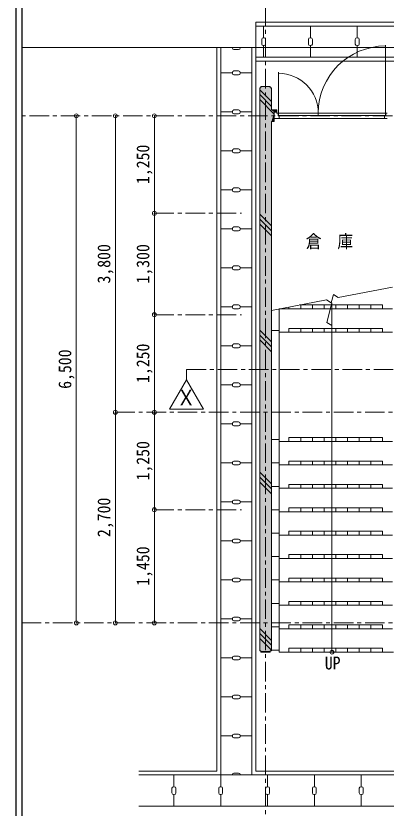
# Model space of a CAD drawing. Units: millimetres at full size, sheet at 1:50. Extents: x -19525 to 20275, y -14100 to 14100.
# Drawn here: x -19525 to -14780, y -3562 to 6594 of the extents above; entities that cross this region are included whole.
import ezdxf
from ezdxf.enums import TextEntityAlignment as Align

# ---------------------------------------------------------------- set-up
doc = ezdxf.new("R2010")
doc.units = ezdxf.units.MM
doc.header["$LTSCALE"] = 50
doc.header["$PDMODE"] = 32
doc.header["$PDSIZE"] = 50
doc.linetypes.add('CHAIN1', pattern=[8, 5, -1, 1, -1])
for name, color, linetype, lineweight in [('0-0_基準線･符号', 7, 'CHAIN1', 9), ('0-2_寸法線･文字', 7, 'Continuous', 9), ('0-3_躯体', 3, 'Continuous', 18), ('0-6_文字', 3, 'Continuous', 18), ('0-7_建具', 7, 'Continuous', 9), ('0-9_仕上(中)', 7, 'Continuous', 9), ('0-A_仕上(細)', 4, 'Continuous', 9), ('0-E_ハッチ', 4, 'Continuous', 9), ('0-F_その他', 4, 'Continuous', 9), ('F-8_F-8ﾚｲﾔ', 5, 'Continuous', 25)]:
    doc.layers.add(name, color=color, linetype=linetype, lineweight=lineweight)
doc.styles.add('ＭＳ ゴシック', font='')
doc.styles.get('ＭＳ ゴシック').set_extended_font_data('MS Gothic')

msp = doc.modelspace()

# ---------------------------------------------------------------- linework, layer by layer
at = {"layer": '0-0_基準線･符号'}
for p, q in [((-16325, -9937.5), (-16325, 11562.5)), ((19700, 5312.5), (-19450, 5312.5)), ((-18250, 1512.5), (-8125, 1512.5)), ((-19450, -1187.5), (19700, -1187.5))]:
    msp.add_line(p, q, dxfattribs=at)
at = {"layer": '0-2_寸法線･文字'}
for p, q in [((-18750, -1187.5), (-18750, 5312.5)), ((-18250, 1512.5), (-18250, 5312.5)), ((-17750, 4062.5), (-17750, 5312.5)), ((-17750, 2762.5), (-17750, 4062.5)), ((-17750, 1512.5), (-17750, 2762.5)), ((-18250, -1187.5), (-18250, 1512.5)), ((-17750, 262.5), (-17750, 1512.5)), ((-17750, -1187.5), (-17750, 262.5))]:
    msp.add_line(p, q, dxfattribs=at)
at = {"layer": '0-2_寸法線･文字', "linetype": 'CHAIN1'}
for p, q in [((-17750, 4062.5), (-16634.77, 4062.5)), ((-17750, 2762.5), (-16634.77, 2762.5)), ((-17750, 262.5), (-16634.77, 262.5))]:
    msp.add_line(p, q, dxfattribs=at)
at = {"layer": '0-2_寸法線･文字', "color": 6}
for p in [(-18750, 5312.5), (-18250, 5312.5), (-17750, 5312.5), (-17750, 4062.5), (-17750, 2762.5), (-18250, 1512.5), (-17750, 1512.5), (-17750, 262.5), (-18750, -1187.5), (-18250, -1187.5), (-17750, -1187.5)]:
    msp.add_point(p, dxfattribs=at)
at = {"layer": '0-3_躯体'}
for p, q in [((-16400, 5672.5), (-16385, 5672.5)), ((-16400, -1547.5), (-16400, 5672.5)), ((-16385, 5687.5), (-16265, 5687.5)), ((-16385, 5687.5), (-16385, 5672.5)), ((-16265, 5687.5), (-16265, 5672.5)), ((-16250, 5672.5), (-16265, 5672.5)), ((-16250, 5672.5), (-16250, 5387.5)), ((-16180, 5387.5), (-16250, 5387.5)), ((-16180, 5387.5), (-16180, 5347.5)), ((-16180, 5357.5), (-16215, 5357.5)), ((-16215, 5357.5), (-16215, 5237.5)), ((-16215, 5237.5), (-16250, 5237.5)), ((-16250, -1547.5), (-16250, 5237.5)), ((-16185, 5277.5), (-16215, 5277.5)), ((-16400, -1547.5), (-16385, -1547.5)), ((-16385, -1562.5), (-16385, -1547.5)), ((-16265, -1562.5), (-16385, -1562.5)), ((-16265, -1562.5), (-16265, -1547.5)), ((-16250, -1547.5), (-16265, -1547.5))]:
    msp.add_line(p, q, dxfattribs=at)
at = {"layer": '0-6_文字', "linetype": 'CHAIN1'}
for q in [(-7580.88, 2062.5), (-17338.21, 1927.42)]:
    msp.add_line((-17338.21, 2062.5), q, dxfattribs=at)
at = {"layer": '0-6_文字'}
for p, q in [((-17338.21, 1927.42), (-17554.71, 1552.42)), ((-17121.7, 1552.42), (-17338.21, 1927.42)), ((-17554.71, 1552.42), (-17121.7, 1552.42))]:
    msp.add_line(p, q, dxfattribs=at)
at = {"layer": '0-7_建具', "color": 4}
for p, q in [((-14790, 5347.5), (-14790, 6217.5)), ((-16160, 5347.5), (-16160, 5873.9)), ((-14800, 5277.5), (-16150, 5277.5))]:
    msp.add_line(p, q, dxfattribs=at)
at = {"layer": '0-7_建具'}
for p, q in [((-16160, 5347.5), (-16160, 5317.5)), ((-15650, 5347.5), (-16160, 5347.5)), ((-16160, 5317.5), (-15650, 5317.5)), ((-14790, 5347.5), (-15650, 5347.5)), ((-15650, 5347.5), (-15650, 5317.5)), ((-14790, 5317.5), (-15650, 5317.5)), ((-14790, 5347.5), (-14790, 5317.5))]:
    msp.add_line(p, q, dxfattribs=at)
for points in [[(-16185, 5347.5), (-16165, 5347.5), (-16165, 5312.5), (-16150, 5312.5), (-16150, 5277.5), (-16185, 5277.5)], [(-14765, 5347.5), (-14785, 5347.5), (-14785, 5312.5), (-14800, 5312.5), (-14800, 5277.5), (-14765, 5277.5)]]:
    msp.add_lwpolyline(points, dxfattribs=at)
at = {"layer": '0-7_建具', "color": 4}
for centre, radius, start, end in [((-14790, 5347.5), 860, 90, 180), ((-16160, 5347.5), 510, 0, 90)]:
    msp.add_arc(centre, radius, start, end, dxfattribs=at)
at = {"layer": '0-9_仕上(中)'}
for p, q in [((-15455.56, 3022.31), (-15485.64, 2914.63)), ((-16025, 2861.17), (-16025, 2837.5)), ((-14825, 2887.5), (-15888.94, 2887.5)), ((-15875, 2887.5), (-15875, 2837.5)), ((-15725, 2887.5), (-15725, 2837.5)), ((-15575, 2887.5), (-15575, 2837.5)), ((-15425, 2887.5), (-15425, 2837.5)), ((-15275, 2887.5), (-15275, 2837.5)), ((-15125, 2887.5), (-15125, 2837.5)), ((-14975, 2887.5), (-14975, 2837.5)), ((-14825, 2887.5), (-14825, 2837.5)), ((-14700, 2837.5), (-16150, 2837.5)), ((-16150, -1562.5), (-16150, 2836.97)), ((-16150, 2562.5), (-16250, 2562.5)), ((-14825, 2587.5), (-16025, 2587.5)), ((-16025, 2587.5), (-16025, 2537.5)), ((-15875, 2587.5), (-15875, 2537.5)), ((-15725, 2587.5), (-15725, 2537.5)), ((-15575, 2587.5), (-15575, 2537.5)), ((-15425, 2587.5), (-15425, 2537.5)), ((-15275, 2587.5), (-15275, 2537.5)), ((-15125, 2587.5), (-15125, 2537.5)), ((-14975, 2587.5), (-14975, 2537.5)), ((-14825, 2587.5), (-14825, 2537.5)), ((-14700, 2537.5), (-16150, 2537.5)), ((-16150, 1162.5), (-16250, 1162.5)), ((-14700, 1137.5), (-16150, 1137.5)), ((-14825, 1187.5), (-16025, 1187.5)), ((-16025, 1187.5), (-16025, 1137.5)), ((-15875, 1187.5), (-15875, 1137.5)), ((-15725, 1187.5), (-15725, 1137.5)), ((-15575, 1187.5), (-15575, 1137.5)), ((-15425, 1187.5), (-15425, 1137.5)), ((-15275, 1187.5), (-15275, 1137.5)), ((-15125, 1187.5), (-15125, 1137.5)), ((-14975, 1187.5), (-14975, 1137.5)), ((-14825, 1187.5), (-14825, 1137.5)), ((-16150, 862.5), (-16250, 862.5)), ((-14700, 837.5), (-16150, 837.5)), ((-14825, 887.5), (-16025, 887.5)), ((-16025, 887.5), (-16025, 837.5)), ((-15875, 887.5), (-15875, 837.5)), ((-15725, 887.5), (-15725, 837.5)), ((-15575, 887.5), (-15575, 837.5)), ((-15425, 887.5), (-15425, 837.5)), ((-15275, 887.5), (-15275, 837.5)), ((-15125, 887.5), (-15125, 837.5)), ((-14975, 887.5), (-14975, 837.5)), ((-14825, 887.5), (-14825, 837.5)), ((-16150, 562.5), (-16250, 562.5)), ((-14700, 537.5), (-16150, 537.5)), ((-14825, 587.5), (-16025, 587.5)), ((-16025, 587.5), (-16025, 537.5)), ((-15875, 587.5), (-15875, 537.5)), ((-15725, 587.5), (-15725, 537.5)), ((-15575, 587.5), (-15575, 537.5)), ((-15425, 587.5), (-15425, 537.5)), ((-15275, 587.5), (-15275, 537.5)), ((-15125, 587.5), (-15125, 537.5)), ((-14975, 587.5), (-14975, 537.5)), ((-14825, 587.5), (-14825, 537.5)), ((-16150, 262.5), (-16250, 262.5)), ((-14700, 237.5), (-16150, 237.5)), ((-14825, 287.5), (-16025, 287.5)), ((-16025, 287.5), (-16025, 237.5)), ((-15875, 287.5), (-15875, 237.5)), ((-15725, 287.5), (-15725, 237.5)), ((-15575, 287.5), (-15575, 237.5)), ((-15425, 287.5), (-15425, 237.5)), ((-15275, 287.5), (-15275, 237.5)), ((-15125, 287.5), (-15125, 237.5)), ((-14975, 287.5), (-14975, 237.5)), ((-14825, 287.5), (-14825, 237.5)), ((-16150, -37.5), (-16250, -37.5)), ((-14700, -62.5), (-16150, -62.5)), ((-14825, -12.5), (-16025, -12.5)), ((-16025, -12.5), (-16025, -62.5)), ((-15875, -12.5), (-15875, -62.5)), ((-15725, -12.5), (-15725, -62.5)), ((-15575, -12.5), (-15575, -62.5)), ((-15425, -12.5), (-15425, -62.5)), ((-15275, -12.5), (-15275, -62.5)), ((-15125, -12.5), (-15125, -62.5)), ((-14975, -12.5), (-14975, -62.5)), ((-14825, -12.5), (-14825, -62.5)), ((-16150, -337.5), (-16250, -337.5)), ((-14700, -362.5), (-16150, -362.5)), ((-14825, -312.5), (-16025, -312.5)), ((-16025, -312.5), (-16025, -362.5)), ((-15875, -312.5), (-15875, -362.5)), ((-15725, -312.5), (-15725, -362.5)), ((-15575, -312.5), (-15575, -362.5)), ((-15425, -312.5), (-15425, -362.5)), ((-15275, -312.5), (-15275, -362.5)), ((-15125, -312.5), (-15125, -362.5)), ((-14975, -312.5), (-14975, -362.5)), ((-14825, -312.5), (-14825, -362.5)), ((-16150, -637.5), (-16250, -637.5)), ((-14700, -662.5), (-16150, -662.5)), ((-14825, -612.5), (-16025, -612.5)), ((-16025, -612.5), (-16025, -662.5)), ((-15875, -612.5), (-15875, -662.5)), ((-15725, -612.5), (-15725, -662.5)), ((-15575, -612.5), (-15575, -662.5)), ((-15425, -612.5), (-15425, -662.5)), ((-15275, -612.5), (-15275, -662.5)), ((-15125, -612.5), (-15125, -662.5)), ((-14975, -612.5), (-14975, -662.5)), ((-14825, -612.5), (-14825, -662.5)), ((-14825, -912.5), (-16025, -912.5)), ((-16025, -912.5), (-16025, -962.5)), ((-15875, -912.5), (-15875, -962.5)), ((-15725, -912.5), (-15725, -962.5)), ((-15575, -912.5), (-15575, -962.5)), ((-15425, -912.5), (-15425, -962.5)), ((-15275, -912.5), (-15275, -962.5)), ((-15125, -912.5), (-15125, -962.5)), ((-14975, -912.5), (-14975, -962.5)), ((-14825, -912.5), (-14825, -962.5)), ((-16150, -937.5), (-16250, -937.5)), ((-14700, -962.5), (-16150, -962.5)), ((-14825, -1212.5), (-16025, -1212.5)), ((-16025, -1212.5), (-16025, -1262.5)), ((-15875, -1212.5), (-15875, -1262.5)), ((-15725, -1212.5), (-15725, -1262.5)), ((-15575, -1212.5), (-15575, -1262.5)), ((-15425, -1212.5), (-15425, -1262.5)), ((-15275, -1212.5), (-15275, -1262.5)), ((-15125, -1212.5), (-15125, -1262.5)), ((-14975, -1212.5), (-14975, -1262.5)), ((-14825, -1212.5), (-14825, -1262.5)), ((-16150, -1237.5), (-16250, -1237.5)), ((-14700, -1262.5), (-16150, -1262.5)), ((-14825, -1512.5), (-16025, -1512.5)), ((-16025, -1512.5), (-16025, -1562.5)), ((-15875, -1512.5), (-15875, -1562.5)), ((-15725, -1512.5), (-15725, -1562.5)), ((-15575, -1512.5), (-15575, -1562.5)), ((-15425, -1512.5), (-15425, -1562.5)), ((-15275, -1512.5), (-15275, -1562.5)), ((-15125, -1512.5), (-15125, -1562.5)), ((-14975, -1512.5), (-14975, -1562.5)), ((-14825, -1512.5), (-14825, -1562.5)), ((-16150, -1537.5), (-16250, -1537.5)), ((-14685, -1562.5), (-16150, -1562.5))]:
    msp.add_line(p, q, dxfattribs=at)
for points in [[(-14700, 3117.62), (-15396.97, 2982.72), (-15455.56, 3022.31)], [(-15485.64, 2914.63), (-15544.23, 2954.22), (-16250, 2817.62)]]:
    msp.add_lwpolyline(points, dxfattribs=at)
at = {"layer": '0-A_仕上(細)'}
for p, q in [((-15475, 2914.63), (-15541.98, 2664.65)), ((-15475, 2914.63), (-15475, -1562.5)), ((-15541.98, 2664.65), (-15475, 2625.97))]:
    msp.add_line(p, q, dxfattribs=at)
msp.add_circle((-15475, -1562.5), 25, dxfattribs=at)
at = {"layer": '0-E_ハッチ'}
for p, q in [((-16400, 5647.32), (-16250, 5497.32)), ((-16400, 5583.68), (-16250, 5433.68)), ((-16400, 5520.04), (-16215, 5335.04)), ((-16400, 4050.61), (-16250, 3900.61)), ((-16400, 3986.97), (-16250, 3836.97)), ((-16400, 3923.33), (-16250, 3773.33)), ((-16400, 2566.23), (-16250, 2416.23)), ((-16400, 2502.59), (-16250, 2352.59)), ((-16400, 2438.95), (-16250, 2288.95)), ((-16400, 745.25), (-16250, 595.25)), ((-16400, 681.61), (-16250, 531.61)), ((-16400, 617.97), (-16250, 467.97)), ((-16400, -1261.67), (-16250, -1411.67)), ((-16400, -1325.31), (-16250, -1475.31)), ((-16400, -1388.95), (-16250, -1538.95))]:
    msp.add_line(p, q, dxfattribs=at)
at = {"layer": '0-F_その他', "color": 7}
for p, q in [((-16450, 6512.5), (-16450, -3087.5)), ((450, 6512.5), (-16450, 6512.5)), ((-16350.18, 6462.5), (-16350.18, 6312.5)), ((-15750.18, 6462.5), (-15750.18, 6312.5)), ((-15150.18, 6462.5), (-15150.18, 6312.5)), ((-16350, 6212.5), (-16350, 6062.5)), ((-15750, 6212.5), (-15750, 6062.5)), ((-15150, 6212.5), (-15150, 6062.5)), ((-4400, 6187.5), (-19450, 6187.5)), ((-16950, 6187.5), (-16950, -3087.5)), ((17200, 6012.5), (-16450, 6012.5)), ((-16950, -3087.5), (-17950, -3087.5)), ((17200, -3087.5), (-16450, -3087.5))]:
    msp.add_line(p, q, dxfattribs=at)
at = {"layer": '0-F_その他'}
for p, q in [((450, 6462.5), (-16450, 6462.5)), ((-16355, 6312.5), (-16345, 6312.5)), ((-15755, 6312.5), (-15745, 6312.5)), ((-15155, 6312.5), (-15145, 6312.5)), ((-16375, 6292.5), (-16375, 6232.5)), ((-16345, 6212.5), (-16355, 6212.5)), ((-16325, 6292.5), (-16325, 6232.5)), ((-15775, 6292.5), (-15775, 6232.5)), ((-15745, 6212.5), (-15755, 6212.5)), ((-15725, 6292.5), (-15725, 6232.5)), ((-15175, 6292.5), (-15175, 6232.5)), ((-15145, 6212.5), (-15155, 6212.5)), ((-15125, 6292.5), (-15125, 6232.5)), ((-16900, 6187.5), (-16900, -3137.5)), ((-16750, 6182.5), (-16750, 6187.5)), ((-16670, 6162.5), (-16730, 6162.5)), ((-16650, 6187.5), (-16650, 6182.5)), ((-16500, 6187.5), (-16500, -3137.5)), ((450, 6062.5), (-16450, 6062.5)), ((-16750, 5862.5), (-16900, 5862.5)), ((-16750, 5857.5), (-16750, 5867.5)), ((-16670, 5887.5), (-16730, 5887.5)), ((-16670, 5837.5), (-16730, 5837.5)), ((-16650, 5867.5), (-16650, 5857.5)), ((-16500, 5862.5), (-16650, 5862.5)), ((-16670, 5387.5), (-16730, 5387.5)), ((-16750, 5362.5), (-16900, 5362.5)), ((-16750, 5357.5), (-16750, 5367.5)), ((-16670, 5337.5), (-16730, 5337.5)), ((-16650, 5367.5), (-16650, 5357.5)), ((-16500, 5362.5), (-16650, 5362.5)), ((-16670, 4887.5), (-16730, 4887.5)), ((-16750, 4862.5), (-16900, 4862.5)), ((-16750, 4857.5), (-16750, 4867.5)), ((-16670, 4837.5), (-16730, 4837.5)), ((-16650, 4867.5), (-16650, 4857.5)), ((-16500, 4862.5), (-16650, 4862.5)), ((-16750, 4357.5), (-16750, 4367.5)), ((-16670, 4387.5), (-16730, 4387.5)), ((-16650, 4367.5), (-16650, 4357.5)), ((-16750, 4362.5), (-16900, 4362.5)), ((-16670, 4337.5), (-16730, 4337.5)), ((-16500, 4362.5), (-16650, 4362.5)), ((-16750, 3862.5), (-16900, 3862.5)), ((-16750, 3857.5), (-16750, 3867.5)), ((-16670, 3887.5), (-16730, 3887.5)), ((-16650, 3867.5), (-16650, 3857.5)), ((-16500, 3862.5), (-16650, 3862.5)), ((-16670, 3837.5), (-16730, 3837.5)), ((-16750, 3362.5), (-16900, 3362.5)), ((-16750, 3357.5), (-16750, 3367.5)), ((-16670, 3387.5), (-16730, 3387.5)), ((-16650, 3367.5), (-16650, 3357.5)), ((-16500, 3362.5), (-16650, 3362.5)), ((-16670, 3337.5), (-16730, 3337.5)), ((-16750, 2862.5), (-16900, 2862.5)), ((-16750, 2857.5), (-16750, 2867.5)), ((-16670, 2887.5), (-16730, 2887.5)), ((-16650, 2867.5), (-16650, 2857.5)), ((-16500, 2862.5), (-16650, 2862.5)), ((-16670, 2837.5), (-16730, 2837.5)), ((-16750, 2362.5), (-16900, 2362.5)), ((-16750, 2357.5), (-16750, 2367.5)), ((-16670, 2387.5), (-16730, 2387.5)), ((-16670, 2337.5), (-16730, 2337.5)), ((-16650, 2367.5), (-16650, 2357.5)), ((-16500, 2362.5), (-16650, 2362.5)), ((-16750, 1862.5), (-16900, 1862.5)), ((-16750, 1857.5), (-16750, 1867.5)), ((-16670, 1887.5), (-16730, 1887.5)), ((-16670, 1837.5), (-16730, 1837.5)), ((-16650, 1867.5), (-16650, 1857.5)), ((-16500, 1862.5), (-16650, 1862.5)), ((-16750, 1362.5), (-16900, 1362.5)), ((-16750, 1357.5), (-16750, 1367.5)), ((-16670, 1387.5), (-16730, 1387.5)), ((-16670, 1337.5), (-16730, 1337.5)), ((-16650, 1367.5), (-16650, 1357.5)), ((-16500, 1362.5), (-16650, 1362.5)), ((-16750, 862.5), (-16900, 862.5)), ((-16750, 857.5), (-16750, 867.5)), ((-16670, 887.5), (-16730, 887.5)), ((-16670, 837.5), (-16730, 837.5)), ((-16650, 867.5), (-16650, 857.5)), ((-16500, 862.5), (-16650, 862.5)), ((-16750, 362.5), (-16900, 362.5)), ((-16750, 357.5), (-16750, 367.5)), ((-16670, 387.5), (-16730, 387.5)), ((-16670, 337.5), (-16730, 337.5)), ((-16650, 367.5), (-16650, 357.5)), ((-16500, 362.5), (-16650, 362.5)), ((-16750, -137.5), (-16900, -137.5)), ((-16750, -142.5), (-16750, -132.5)), ((-16670, -112.5), (-16730, -112.5)), ((-16670, -162.5), (-16730, -162.5)), ((-16650, -132.5), (-16650, -142.5)), ((-16500, -137.5), (-16650, -137.5)), ((-16750, -637.5), (-16900, -637.5)), ((-16750, -642.5), (-16750, -632.5)), ((-16670, -612.5), (-16730, -612.5)), ((-16670, -662.5), (-16730, -662.5)), ((-16650, -632.5), (-16650, -642.5)), ((-16500, -637.5), (-16650, -637.5)), ((-16670, -1112.5), (-16730, -1112.5)), ((-16750, -1137.5), (-16900, -1137.5)), ((-16750, -1142.5), (-16750, -1132.5)), ((-16670, -1162.5), (-16730, -1162.5)), ((-16650, -1132.5), (-16650, -1142.5)), ((-16500, -1137.5), (-16650, -1137.5)), ((-16670, -1612.5), (-16730, -1612.5)), ((-16750, -1637.5), (-16900, -1637.5)), ((-16750, -1642.5), (-16750, -1632.5)), ((-16670, -1662.5), (-16730, -1662.5)), ((-16650, -1632.5), (-16650, -1642.5)), ((-16500, -1637.5), (-16650, -1637.5)), ((-16750, -2142.5), (-16750, -2132.5)), ((-16670, -2112.5), (-16730, -2112.5)), ((-16650, -2132.5), (-16650, -2142.5)), ((-16750, -2137.5), (-16900, -2137.5)), ((-16670, -2162.5), (-16730, -2162.5)), ((-16500, -2137.5), (-16650, -2137.5)), ((-16750, -2637.5), (-16900, -2637.5)), ((-16750, -2642.5), (-16750, -2632.5)), ((-16670, -2612.5), (-16730, -2612.5)), ((-16650, -2632.5), (-16650, -2642.5)), ((-16500, -2637.5), (-16650, -2637.5)), ((-16670, -2662.5), (-16730, -2662.5)), ((18700, -3137.5), (-17950, -3137.5)), ((-17500, -3137.5), (-17500, -3287.5)), ((-16500, -3137.5), (-16900, -3137.5)), ((-16900, -3137.5), (-16900, -3287.5)), ((-16750, -3137.5), (-16750, -3132.5)), ((-16670, -3112.5), (-16730, -3112.5)), ((-16650, -3132.5), (-16650, -3137.5)), ((-16300, -3137.5), (-16300, -3287.5)), ((-15700, -3137.5), (-15700, -3287.5)), ((-15100, -3137.5), (-15100, -3287.5)), ((-17525, -3307.5), (-17525, -3367.5)), ((-17505, -3287.5), (-17495, -3287.5)), ((-17475, -3307.5), (-17475, -3367.5)), ((-16925, -3307.5), (-16925, -3367.5)), ((-16905, -3287.5), (-16895, -3287.5)), ((-16875, -3307.5), (-16875, -3367.5)), ((-16325, -3307.5), (-16325, -3367.5)), ((-16305, -3287.5), (-16295, -3287.5)), ((-16275, -3307.5), (-16275, -3367.5)), ((-15725, -3307.5), (-15725, -3367.5)), ((-15705, -3287.5), (-15695, -3287.5)), ((-15675, -3307.5), (-15675, -3367.5)), ((-15125, -3307.5), (-15125, -3367.5)), ((-15105, -3287.5), (-15095, -3287.5)), ((-15075, -3307.5), (-15075, -3367.5)), ((-17495, -3387.5), (-17505, -3387.5)), ((-17500, -3387.5), (-17500, -3537.5)), ((-16895, -3387.5), (-16905, -3387.5)), ((-16900, -3387.5), (-16900, -3537.5)), ((-16295, -3387.5), (-16305, -3387.5)), ((-16300, -3387.5), (-16300, -3537.5)), ((-15695, -3387.5), (-15705, -3387.5)), ((-15700, -3387.5), (-15700, -3537.5)), ((-15095, -3387.5), (-15105, -3387.5)), ((-15100, -3387.5), (-15100, -3537.5)), ((18700, -3537.5), (-17950, -3537.5))]:
    msp.add_line(p, q, dxfattribs=at)
at = {"layer": '0-F_その他', "color": 7}
for centre in [(-16355, 6292.5), (-15755, 6292.5), (-15155, 6292.5)]:
    msp.add_arc(centre, 20, 90, 180, dxfattribs=at)
at = {"layer": '0-F_その他'}
for centre, start, end in [((-16345, 6292.5), 0, 90), ((-15745, 6292.5), 0, 90), ((-15145, 6292.5), 0, 90), ((-16355, 6232.5), 180, 270), ((-16345, 6232.5), 270, 0), ((-15755, 6232.5), 180, 270), ((-15745, 6232.5), 270, 0), ((-15155, 6232.5), 180, 270), ((-15145, 6232.5), 270, 0), ((-16730, 6182.5), 180, 270), ((-16670, 6182.5), 270, 0), ((-16730, 5867.5), 90, 180), ((-16730, 5857.5), 180, 270), ((-16670, 5867.5), 0, 90), ((-16670, 5857.5), 270, 0), ((-16730, 5367.5), 90, 180), ((-16670, 5367.5), 0, 90), ((-16730, 5357.5), 180, 270), ((-16670, 5357.5), 270, 0), ((-16730, 4867.5), 90, 180), ((-16670, 4867.5), 0, 90), ((-16730, 4857.5), 180, 270), ((-16670, 4857.5), 270, 0), ((-16730, 4367.5), 90, 180), ((-16670, 4367.5), 0, 90), ((-16730, 4357.5), 180, 270), ((-16670, 4357.5), 270, 0), ((-16730, 3867.5), 90, 180), ((-16670, 3867.5), 0, 90), ((-16730, 3857.5), 180, 270), ((-16670, 3857.5), 270, 0), ((-16730, 3367.5), 90, 180), ((-16730, 3357.5), 180, 270), ((-16670, 3367.5), 0, 90), ((-16670, 3357.5), 270, 0), ((-16730, 2867.5), 90, 180), ((-16730, 2857.5), 180, 270), ((-16670, 2867.5), 0, 90), ((-16670, 2857.5), 270, 0), ((-16730, 2367.5), 90, 180), ((-16730, 2357.5), 180, 270), ((-16670, 2367.5), 0, 90), ((-16670, 2357.5), 270, 0), ((-16730, 1867.5), 90, 180), ((-16730, 1857.5), 180, 270), ((-16670, 1867.5), 0, 90), ((-16670, 1857.5), 270, 0), ((-16730, 1367.5), 90, 180), ((-16730, 1357.5), 180, 270), ((-16670, 1367.5), 0, 90), ((-16670, 1357.5), 270, 0), ((-16730, 867.5), 90, 180), ((-16730, 857.5), 180, 270), ((-16670, 867.5), 0, 90), ((-16670, 857.5), 270, 0), ((-16730, 367.5), 90, 180), ((-16730, 357.5), 180, 270), ((-16670, 367.5), 0, 90), ((-16670, 357.5), 270, 0), ((-16730, -132.5), 90, 180), ((-16730, -142.5), 180, 270), ((-16670, -132.5), 0, 90), ((-16670, -142.5), 270, 0), ((-16730, -632.5), 90, 180), ((-16730, -642.5), 180, 270), ((-16670, -632.5), 0, 90), ((-16670, -642.5), 270, 0), ((-16730, -1132.5), 90, 180), ((-16670, -1132.5), 0, 90), ((-16730, -1142.5), 180, 270), ((-16670, -1142.5), 270, 0), ((-16730, -1632.5), 90, 180), ((-16670, -1632.5), 0, 90), ((-16730, -1642.5), 180, 270), ((-16670, -1642.5), 270, 0), ((-16730, -2132.5), 90, 180), ((-16670, -2132.5), 0, 90), ((-16730, -2142.5), 180, 270), ((-16670, -2142.5), 270, 0), ((-16730, -2632.5), 90, 180), ((-16670, -2632.5), 0, 90), ((-16730, -2642.5), 180, 270), ((-16670, -2642.5), 270, 0), ((-16730, -3132.5), 90, 180), ((-16670, -3132.5), 0, 90), ((-17505, -3307.5), 90, 180), ((-17495, -3307.5), 0, 90), ((-16905, -3307.5), 90, 180), ((-16895, -3307.5), 0, 90), ((-16305, -3307.5), 90, 180), ((-16295, -3307.5), 0, 90), ((-15705, -3307.5), 90, 180), ((-15695, -3307.5), 0, 90), ((-15105, -3307.5), 90, 180), ((-15095, -3307.5), 0, 90), ((-17505, -3367.5), 180, 270), ((-17495, -3367.5), 270, 0), ((-16905, -3367.5), 180, 270), ((-16895, -3367.5), 270, 0), ((-16305, -3367.5), 180, 270), ((-16295, -3367.5), 270, 0), ((-15705, -3367.5), 180, 270), ((-15695, -3367.5), 270, 0), ((-15105, -3367.5), 180, 270), ((-15095, -3367.5), 270, 0)]:
    msp.add_arc(centre, 20, start, end, dxfattribs=at)
at = {"layer": '0-F_その他', "color": 253}
for points in [[(-16265, -1547.5), (-16385, 5672.5), (-16400, 5672.5)], [(-16265, -1547.5), (-16400, 5672.5), (-16400, -1547.5)], [(-16265, -1547.5), (-16265, 5687.5), (-16385, 5687.5)], [(-16265, -1547.5), (-16385, 5687.5), (-16385, 5672.5)], [(-16265, -1547.5), (-16250, -1547.5), (-16250, 5672.5)], [(-16265, -1547.5), (-16250, 5672.5), (-16265, 5672.5)], [(-16180, 5357.5), (-16180, 5387.5), (-16250, 5387.5)], [(-16250, 5387.5), (-16250, 5237.5), (-16215, 5357.5)], [(-16250, 5387.5), (-16215, 5357.5), (-16180, 5357.5)], [(-16250, 5237.5), (-16215, 5237.5), (-16215, 5357.5)], [(-16385, -1562.5), (-16265, -1562.5), (-16265, -1547.5)], [(-16265, -1547.5), (-16385, -1547.5), (-16385, -1562.5)]]:
    msp.add_solid(points, dxfattribs=at)
at = {"layer": 'F-8_F-8ﾚｲﾔ'}
for p, q in [((-19525, 14100), (-19525, -14100)), ((-19450, 14025), (-19450, -12900))]:
    msp.add_line(p, q, dxfattribs=at)

# ---------------------------------------------------------------- texts
at = {"layer": '0-2_寸法線･文字', "color": 2, "style": 'ＭＳ ゴシック', "width": 0.9}
for s, p in [('1,250', (-17765, 4437.5)), ('3,800', (-18265, 3162.5)), ('1,300', (-17765, 3162.5)), ('1,250', (-17765, 1887.5)), ('6,500', (-18765, 1812.5)), ('1,250', (-17765, 637.5)), ('2,700', (-18265, -87.5)), ('1,450', (-17765, -712.5))]:
    msp.add_text(s, height=165, rotation=90, dxfattribs=at).set_placement(p, align=Align.BOTTOM_LEFT)
at = {"layer": '0-6_文字', "color": 2, "style": 'ＭＳ ゴシック', "width": 0.9}
for s, height, p in [('倉\u3000庫', 165, (-15810.12, 3569.98)), ('Ｘ', 201.6, (-17466.89, 1539.36)), ('UP', 165, (-15566.11, -1833.83))]:
    msp.add_text(s, height=height, dxfattribs=at).set_placement(p, align=Align.BOTTOM_LEFT)

doc.saveas('drawing.dxf')
